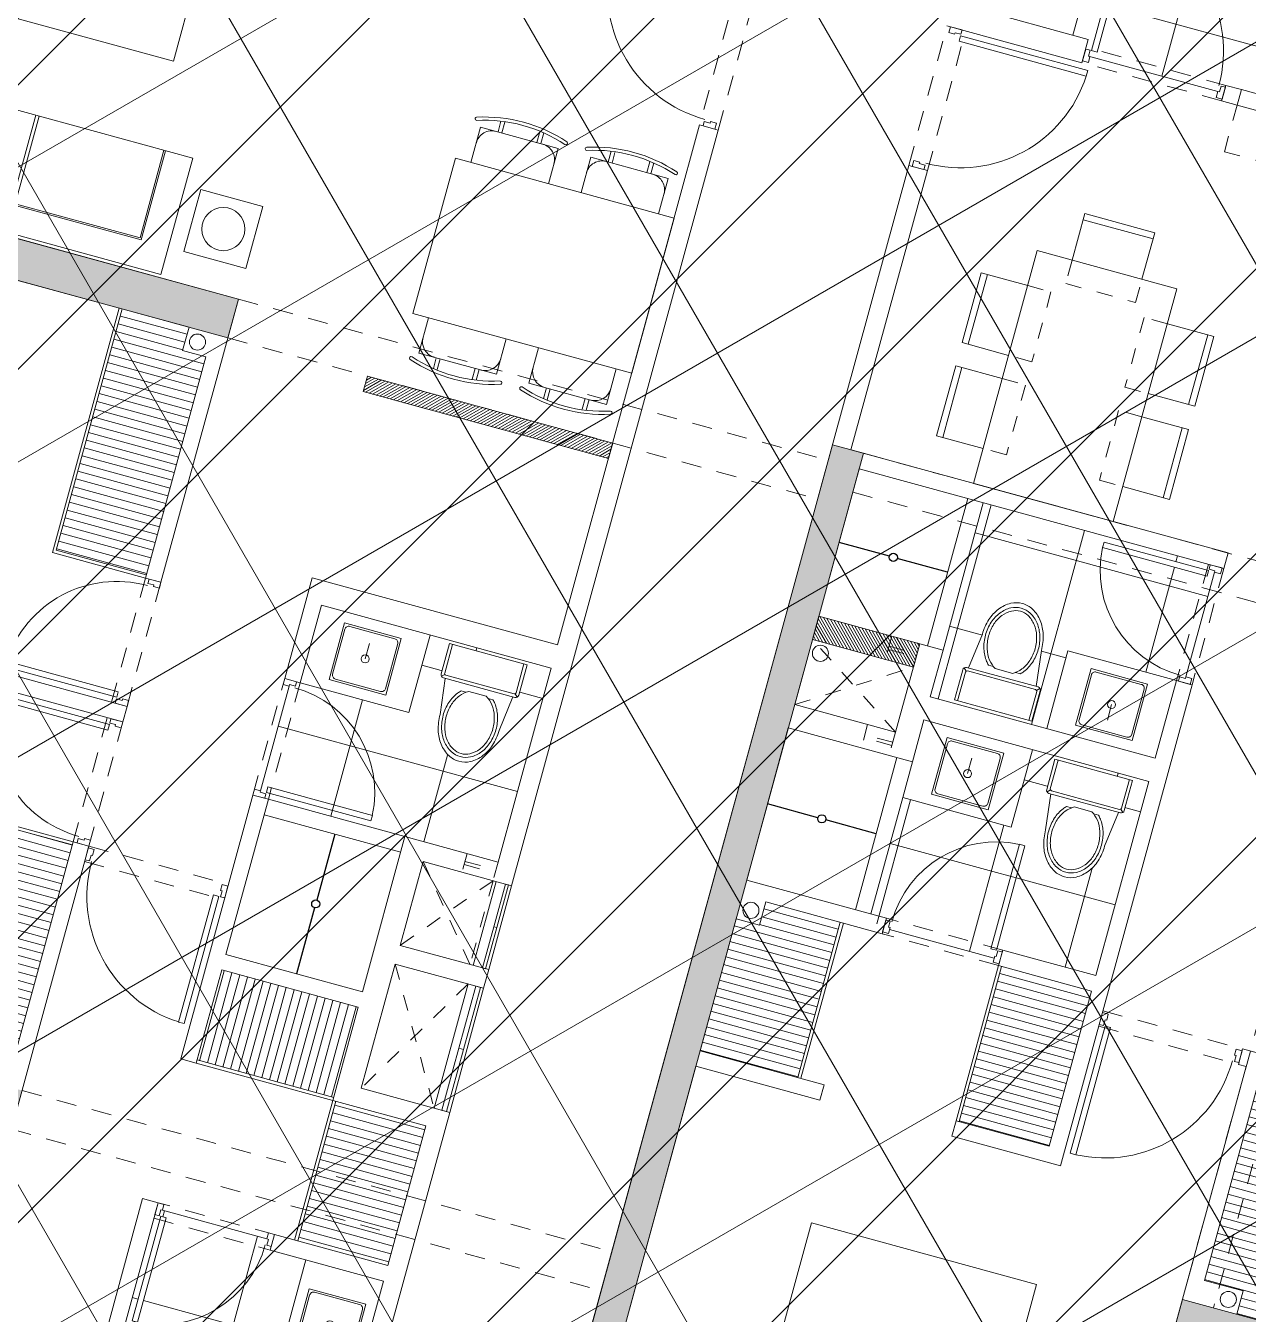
# Model space of a CAD drawing. Header units: inches. Extents: x 0 to 766, y -245 to 236.
# Drawn here: x 191.14 to 198.74, y 58.7 to 66.71 of the extents above; entities that cross this region are included whole.
import ezdxf

# ---------------------------------------------------------------- set-up
doc = ezdxf.new("R2010")
doc.units = ezdxf.units.IN
doc.header["$MEASUREMENT"] = 0
doc.set_wipeout_variables(frame=1)
doc.linetypes.add('DASHED2', pattern=[0.375, 0.25, -0.125])
doc.linetypes.add('HIDDEN2', pattern=[0.1875, 0.125, -0.0625])
for name, color, linetype, lineweight in [('A-PLACAS', 251, 'Continuous', 9), ('A-VIGAS', 251, 'HIDDEN2', 9), ('CLOSET', 251, 'Continuous', 9), ('DLP_ETAPAS', 251, 'Continuous', 9), ('DLP_HATCH', 251, 'Continuous', 9), ('HATCH', 251, 'Continuous', 9), ('MOBILIARIO', 251, 'Continuous', 9), ('MURO', 251, 'Continuous', 9), ('MURO-BAJO', 251, 'Continuous', 9), ('MUROS', 251, 'Continuous', 9), ('PROYECCION', 251, 'DASHED2', 9), ('PROYECCIONES', 251, 'HIDDEN2', 9), ('PUERTAS', 251, 'Continuous', 9), ('RED-PLUVIAL', 251, 'Continuous', 9), ('SANITARIOS', 251, 'Continuous', 9)]:
    doc.layers.add(name, color=color, linetype=linetype, lineweight=lineweight)
doc.layers.add('relleno', color=7, linetype='Continuous')

# ---------------------------------------------------------------- blocks, each defined once
blk = doc.blocks.new('ESTR_PISO-1_PISO')
at = {"layer": 'HATCH'}
h = blk.add_hatch(color=256, dxfattribs=at)
h.dxf.hatch_style = 1
h.paths.add_polyline_path([(-26.45, 2.95), (-29.9, 2.95), (-29.9, 1.5), (-29.65, 1.5), (-29.65, 2.7), (-26.45, 2.7)])
h.paths.add_polyline_path([(-22.65, -2.53), (-18.75, -2.53), (-18.75, 2.87), (-22.45, 2.87), (-22.45, -0.53), (-22.65, -0.53), (-22.65, 3.12), (-18.5, 3.12), (-18.5, -2.78), (-22.65, -2.78)])
h.paths.add_polyline_path([(-29.9, -2.45), (-26.45, -2.45), (-26.45, -2.2), (-29.9, -2.2)])
h.paths.add_polyline_path([(-30.3, -6.8), (-22.4, -6.8), (-22.4, -7.1), (-30.3, -7.1)])
h.paths.add_polyline_path([(-20.85, -4.75), (-21.55, -4.75), (-21.55, -5), (-20.85, -5)])
h.paths.add_polyline_path([(-22.45, 4.92), (-22.45, 6.87), (-18.75, 6.87), (-18.75, 4.92), (-18.55, 4.92), (-18.55, 6.87), (-18.05, 6.87), (-18.05, 7.12), (-22.45, 7.12), (-22.45, 13.72), (-22.65, 13.72), (-22.65, 4.92)])
h.paths.add_polyline_path([(-26.45, 8.52), (-29.65, 8.52), (-29.65, 9.7), (-29.9, 9.7), (-29.9, 8.27), (-26.45, 8.27)])
h.paths.add_polyline_path([(-19.15, 8.92), (-15.75, 8.92), (-15.75, 9.17), (-19.15, 9.17)])
h.paths.add_polyline_path([(-20.65, 18.07), (-16.65, 18.07), (-16.65, 18.32), (-20.65, 18.32)])
h.paths.add_polyline_path([(-19.15, 13.72), (-15.75, 13.72), (-15.75, 13.47), (-19.15, 13.47)])
h.paths.add_polyline_path([(-29.8, 18.32), (-25.8, 18.32), (-25.8, 18.07), (-29.55, 18.07), (-29.55, 17.67), (-29.8, 17.67)])
h.paths.add_polyline_path([(-26.45, 13.37), (-29.9, 13.37), (-29.9, 14.22), (-29.55, 14.22), (-29.55, 13.62), (-26.45, 13.62)])
h.paths.add_polyline_path([(-23.125, 31.12), (-28.725, 31.12), (-28.725, 30.92), (-23.375, 30.92), (-23.375, 24.62), (-23.125, 24.62)])
h.paths.add_polyline_path([(-17.2, 25.67), (-17.2, 24.22), (-17.45, 24.22), (-17.45, 25.67)])
h.paths.add_polyline_path([(-29, 25.67), (-29, 24.22), (-29.25, 24.22), (-29.25, 25.67)])
h.paths.add_polyline_path([(-29.25, 28.37), (-28.2, 28.37), (-28.2, 28.07), (-29.25, 28.07)])
h.paths.add_polyline_path([(-17.2, 30.92), (-17.2, 31.12), (-23.075, 31.12), (-23.075, 30.92)])
at = {"layer": 'A-PLACAS', "elevation": 0}
for points in [[(-26.45, 13.37), (-29.9, 13.37), (-29.9, 14.22), (-29.55, 14.22), (-29.55, 13.62), (-26.45, 13.62)], [(-22.45, 4.92), (-22.45, 6.87), (-18.75, 6.87), (-18.75, 4.92), (-18.55, 4.92), (-18.55, 6.87), (-18.05, 6.87), (-18.05, 7.12), (-22.45, 7.12), (-22.45, 13.72), (-22.65, 13.72), (-22.65, 4.92)], [(-19.15, 8.92), (-15.75, 8.92), (-15.75, 9.17), (-19.15, 9.17)]]:
    blk.add_lwpolyline(points, close=True, dxfattribs=at)
at = {"layer": 'A-VIGAS'}
for p, q in [((-22.45, 13.72, 0), (-19.15, 13.72, 0)), ((-26.45, 13.62, 0), (-22.65, 13.62, 0)), ((-22.45, 13.47, 0), (-19.15, 13.47, 0)), ((-19.15, 13.47, 0), (-19.15, 9.17, 0)), ((-18.95, 13.47, 0), (-18.95, 9.17, 0)), ((-26.45, 13.37, 0), (-22.65, 13.37, 0)), ((-26.45, 8.52, 0), (-22.65, 8.52, 0)), ((-26.45, 8.27, 0), (-22.65, 8.27, 0))]:
    blk.add_line(p, q, dxfattribs=at)
blk = doc.blocks.new('P-90 MARCO 3.5x1.5')
at = {"layer": 'PUERTAS'}
for p, q in [((0.038, 0.0762), (0.038, 0.8962)), ((0.038, 0.8962), (0.073, 0.8962)), ((0.073, 0.8962), (0.073, 0.0762)), ((0.038, 0.0762), (0.073, 0.0762))]:
    blk.add_line(p, q, dxfattribs=at)
at = {"layer": 'PUERTAS', "linetype": 'Continuous'}
for p, q in [((0, 0), (0, 0.0762)), ((0, 0.0762), (0.028, 0.0762)), ((0.028, 0.0762), (0.028, 0.0382)), ((0.028, 0.0382), (0.038, 0.0382)), ((0.038, 0.0382), (0.038, 0)), ((0.862, 0.0382), (0.862, 0)), ((0.872, 0.0382), (0.862, 0.0382)), ((0.9, 0.0762), (0.872, 0.0762)), ((0.872, 0.0762), (0.872, 0.0382)), ((0.9, 0), (0.9, 0.0762)), ((0, 0), (0.038, 0)), ((0.9, 0), (0.862, 0))]:
    blk.add_line(p, q, dxfattribs=at)
at = {"layer": 'PUERTAS', "color": 7, "linetype": 'Continuous'}
blk.add_arc((0.038, 0.0762), 0.82, 0, 87.55371, dxfattribs=at)
blk = doc.blocks.new('BOWL-ITALGRIF_VARADERO')
blk.add_lwpolyline([(0.1825, 0.1825), (-0.1825, 0.1825), (-0.1825, -0.1825), (0.1825, -0.1825)], close=True)
blk.add_lwpolyline([(0.145, 0.17), (-0.145, 0.17, 0.414214), (-0.17, 0.145), (-0.17, -0.145, 0.414214), (-0.145, -0.17), (0.145, -0.17, 0.414214), (0.17, -0.145), (0.17, 0.145, 0.414214)], format="xyb", close=True)
blk.add_circle((0, 0), 0.025)
at = {"layer": 'PROYECCIONES', "color": 251, "ltscale": 0.1}
blk.add_line((0, 0), (0, -0.1825), dxfattribs=at)
blk = doc.blocks.new('A$C1EFC3661')
at = {"layer": 'PUERTAS'}
for p, q in [((0.038, 0.0762), (0.038, 0.75)), ((0.038, 0.75), (0.073, 0.75)), ((0.073, 0.75), (0.073, 0.0762)), ((0.038, 0.0762), (0.073, 0.0762))]:
    blk.add_line(p, q, dxfattribs=at)
at = {"layer": 'PUERTAS', "linetype": 'Continuous'}
for p, q in [((0, 0), (0, 0.0762)), ((0, 0.0762), (0.028, 0.0762)), ((0, 0), (0.038, 0)), ((0.028, 0.0762), (0.028, 0.0382)), ((0.028, 0.0382), (0.038, 0.0382)), ((0.038, 0.0382), (0.038, 0)), ((0.712, 0.0382), (0.712, 0)), ((0.722, 0.0382), (0.712, 0.0382)), ((0.75, 0), (0.712, 0)), ((0.75, 0.0762), (0.722, 0.0762)), ((0.722, 0.0762), (0.722, 0.0382)), ((0.75, 0), (0.75, 0.0762))]:
    blk.add_line(p, q, dxfattribs=at)
blk.add_arc((0.038, 0.0762), 0.6738, 89.99756, 90, dxfattribs=at)
at = {"layer": 'PUERTAS', "color": 7, "linetype": 'Continuous'}
blk.add_arc((0.038, 0.0762), 0.6738, 0, 87.02248, dxfattribs=at)
blk = doc.blocks.new('SIFON JET_PLANTA')
blk.add_wipeout([(0, -0.25), (-0.195, -0.25), (-0.1995, -0.2495), (-0.2029, -0.2484), (-0.2029, -0.2484), (-0.2067, -0.2462), (-0.2067, -0.2462), (-0.209, -0.244), (-0.209, -0.244), (-0.2091, -0.2441), (-0.2108, -0.2423), (-0.2108, -0.2423), (-0.2108, -0.2423), (-0.2126, -0.2395), (-0.2126, -0.2395), (-0.2138, -0.2369), (-0.2138, -0.2369), (-0.2147, -0.2335), (-0.215, -0.23), (-0.215, -0.227), (-0.215, -0.2181), (-0.44, -0.19), (-0.4428, -0.19), (-0.4467, -0.1899), (-0.449, -0.1899), (-0.4518, -0.1898), (-0.455, -0.1897), (-0.4568, -0.1896), (-0.4592, -0.1894), (-0.4619, -0.1893), (-0.4639, -0.1891), (-0.4651, -0.189), (-0.4651, -0.189), (-0.4695, -0.1887), (-0.4735, -0.1883), (-0.4761, -0.188), (-0.4785, -0.1877), (-0.4812, -0.1874), (-0.4824, -0.1872), (-0.4862, -0.1867), (-0.4884, -0.1864), (-0.4916, -0.1859), (-0.4936, -0.1856), (-0.495, -0.1854), (-0.4974, -0.1849), (-0.4974, -0.1849), (-0.5022, -0.184), (-0.5066, -0.1832), (-0.5094, -0.1826), (-0.5118, -0.1821), (-0.5151, -0.1813), (-0.5177, -0.1807), (-0.5217, -0.1796), (-0.5238, -0.1791), (-0.5267, -0.1783), (-0.5267, -0.1783), (-0.5296, -0.1775), (-0.5321, -0.1768), (-0.5352, -0.1759), (-0.5385, -0.1749), (-0.5385, -0.1749), (-0.5412, -0.174), (-0.5428, -0.1735), (-0.5449, -0.1728), (-0.5465, -0.1722), (-0.5491, -0.1713), (-0.551, -0.1706), (-0.5543, -0.1693), (-0.5568, -0.1683), (-0.5598, -0.1671), (-0.5614, -0.1664), (-0.5644, -0.1652), (-0.5659, -0.1645), (-0.5675, -0.1637), (-0.5702, -0.1625), (-0.5738, -0.1608), (-0.5759, -0.1598), (-0.5781, -0.1587), (-0.5833, -0.1559), (-0.5871, -0.1538), (-0.5896, -0.1524), (-0.5918, -0.1511), (-0.5936, -0.15), (-0.595, -0.1492), (-0.5964, -0.1483), (-0.5987, -0.1469), (-0.6004, -0.1458), (-0.602, -0.1448), (-0.6039, -0.1435), (-0.6058, -0.1422), (-0.607, -0.1415), (-0.6086, -0.1403), (-0.612, -0.1379), (-0.6142, -0.1363), (-0.6153, -0.1355), (-0.6168, -0.1344), (-0.6179, -0.1335), (-0.6193, -0.1324), (-0.6204, -0.1315), (-0.6215, -0.1307), (-0.6223, -0.13), (-0.6235, -0.1291), (-0.6245, -0.1281), (-0.6245, -0.1281), (-0.6262, -0.1268), (-0.6276, -0.1255), (-0.6288, -0.1244), (-0.6305, -0.123), (-0.6318, -0.1217), (-0.6318, -0.1217), (-0.6335, -0.1201), (-0.6347, -0.119), (-0.6347, -0.119), (-0.6379, -0.1158), (-0.64, -0.1137), (-0.6458, -0.1074), (-0.6494, -0.1032), (-0.6554, -0.0958), (-0.6599, -0.0897), (-0.6623, -0.0862), (-0.6646, -0.0826), (-0.6679, -0.0774), (-0.6706, -0.0727), (-0.6722, -0.0699), (-0.6751, -0.0642), (-0.677, -0.0602), (-0.6779, -0.0581), (-0.6792, -0.0551), (-0.6803, -0.0522), (-0.6814, -0.0492), (-0.6827, -0.0457), (-0.6838, -0.0419), (-0.6855, -0.0361), (-0.6864, -0.0321), (-0.687, -0.0296), (-0.6876, -0.0264), (-0.6881, -0.0232), (-0.6891, -0.0164), (-0.6896, -0.0111), (-0.6899, -0.0065), (-0.69, 0), (-0.6899, 0.0044), (-0.6897, 0.0096), (-0.6893, 0.014), (-0.6887, 0.0194), (-0.6881, 0.0236), (-0.6881, 0.0236), (-0.6872, 0.0284), (-0.6867, 0.031), (-0.6855, 0.0361), (-0.6855, 0.0361), (-0.6838, 0.0421), (-0.6838, 0.0421), (-0.6819, 0.048), (-0.6804, 0.0521), (-0.6793, 0.0547), (-0.6779, 0.0582), (-0.6745, 0.0655), (-0.6745, 0.0655), (-0.6722, 0.0699), (-0.6705, 0.0728), (-0.669, 0.0755), (-0.6672, 0.0785), (-0.665, 0.082), (-0.6634, 0.0845), (-0.6611, 0.088), (-0.657, 0.0936), (-0.657, 0.0936), (-0.6534, 0.0984), (-0.6534, 0.0984), (-0.6503, 0.1023), (-0.6453, 0.108), (-0.6386, 0.1152), (-0.6326, 0.121), (-0.6299, 0.1235), (-0.6251, 0.1276), (-0.6206, 0.1314), (-0.6168, 0.1344), (-0.6106, 0.1389), (-0.6061, 0.142), (-0.6, 0.1461), (-0.5963, 0.1484), (-0.5908, 0.1517), (-0.5862, 0.1543), (-0.5794, 0.158), (-0.5693, 0.1629), (-0.5517, 0.1703), (-0.5465, 0.1722), (-0.5385, 0.1749), (-0.5346, 0.176), (-0.5265, 0.1784), (-0.5216, 0.1797), (-0.5148, 0.1813), (-0.5079, 0.1829), (-0.5016, 0.1842), (-0.4865, 0.1867), (-0.4763, 0.188), (-0.4726, 0.1884), (-0.4636, 0.1892), (-0.4549, 0.1897), (-0.449, 0.1899), (-0.44, 0.19), (-0.4322, 0.191), (-0.215, 0.2181), (-0.215, 0.2234), (-0.215, 0.2278), (-0.2149, 0.2323), (-0.2142, 0.2356), (-0.2129, 0.239), (-0.211, 0.2419), (-0.2091, 0.2441), (-0.2077, 0.2455), (-0.2055, 0.247), (-0.2007, 0.2492), (-0.195, 0.25), (-0.195, 0.25), (-0.1605, 0.25), (-0.0975, 0.25), (-0.0323, 0.25), (0, 0.25)])
for p, q in [((-0.2091, 0.2441), (-0.1921, 0.2271)), ((-0.195, 0.25), (0, 0.25)), ((0, 0.25), (0, -0.25)), ((-0.215, 0.2181), (-0.44, 0.19)), ((-0.215, -0.23), (-0.215, 0.23)), ((-0.195, -0.22), (-0.195, 0.22)), ((-0.185, 0.23), (0, 0.23)), ((-0.265, 0.0718), (-0.265, 0.1028)), ((-0.255, -0.0562), (-0.255, 0.0562)), ((-0.265, -0.1028), (-0.265, -0.0718)), ((-0.215, -0.2181), (-0.44, -0.19)), ((-0.2091, -0.2441), (-0.1921, -0.2271)), ((0, -0.23), (-0.185, -0.23)), ((0, -0.25), (-0.195, -0.25))]:
    blk.add_line(p, q)
for points in [[(-0.44, 0.19, 0.076393), (-0.5385, 0.1749, 0.086437), (-0.6168, 0.1344, 0.105872), (-0.6722, 0.0699, 0.125404), (-0.69, 0, 0.125404), (-0.6722, -0.0699, 0.105872), (-0.6168, -0.1344, 0.086437), (-0.5385, -0.1749, 0.076393), (-0.44, -0.19, 0.076393)], [(-0.265, 0.1028, 0.0362), (-0.2844, 0.1202, 0.08725), (-0.3535, 0.1565, 0.077598), (-0.44, 0.17, 0.077598), (-0.5265, 0.1565, 0.08725), (-0.5956, 0.1202, 0.105601), (-0.6443, 0.0627, 0.12364), (-0.66, 0, 0.12364), (-0.6443, -0.0627, 0.105601), (-0.5956, -0.1202, 0.08725), (-0.5265, -0.1565, 0.077598), (-0.44, -0.17, 0.077598)], [(-0.255, 0.0562, 0.100268), (-0.2967, 0.1044, 0.08725), (-0.3596, 0.1374, 0.077598), (-0.44, 0.15, 0.077598), (-0.5204, 0.1374, 0.08725), (-0.5833, 0.1044, 0.105601), (-0.6266, 0.0532, 0.12364), (-0.64, 0, 0.12364), (-0.6266, -0.0532, 0.105601), (-0.5833, -0.1044, 0.08725), (-0.5204, -0.1374, 0.077598), (-0.44, -0.15, 0.077598)], [(-0.44, -0.15, 0.077598), (-0.3596, -0.1374, 0.08725), (-0.2967, -0.1044, 0.100268), (-0.255, -0.0562, 0.12364)], [(-0.44, -0.17, 0.077598), (-0.3535, -0.1565, 0.08725), (-0.2844, -0.1202, 0.0362), (-0.265, -0.1028, 0.12364)]]:
    blk.add_lwpolyline(points, format="xyb")
for centre, radius, start, end in [((-0.195, 0.23), 0.02, 90, 180), ((-0.185, 0.22), 0.01, 90, 180), ((-0.195, -0.23), 0.02, 180, 270), ((-0.185, -0.22), 0.01, 180, 270)]:
    blk.add_arc(centre, radius, start, end)
blk = doc.blocks.new('CAMA 2PLAZAS C_VELADOR')
at = {"layer": 'MOBILIARIO'}
for p, q in [((-1.8499, 0), (-0.3999, 0)), ((-1.8499, -0.06), (-1.8499, 0)), ((-0.3999, 0), (-0.3999, -0.06))]:
    blk.add_line(p, q, dxfattribs=at)
at = {"layer": 'MOBILIARIO', "linetype": 'Continuous'}
for p, q in [((-1.8499, -0.06), (-0.3999, -0.06)), ((-1.8499, -1.9), (-1.8499, -0.06)), ((-0.3999, -0.06), (-0.3999, -1.9)), ((-1.6633, -0.3958), (-1.6633, -0.1184)), ((-1.6327, -0.0878), (-1.2086, -0.0878)), ((-1.1779, -0.1184), (-1.1779, -0.3958)), ((-1.0719, -0.3958), (-1.0719, -0.1184)), ((-1.0413, -0.0878), (-0.6172, -0.0878)), ((-0.5866, -0.1184), (-0.5866, -0.4118)), ((-1.8499, -0.396), (-0.7546, -0.396)), ((-0.3999, -0.7507), (-0.7546, -0.396)), ((-0.7546, -0.396), (-0.7546, -0.7507)), ((-0.7546, -0.452), (-1.8499, -0.452)), ((-0.6172, -0.4424), (-0.7082, -0.4424)), ((-0.7546, -0.7507), (-0.3999, -0.7507)), ((-0.3999, -1.9), (-1.8499, -1.9))]:
    blk.add_line(p, q, dxfattribs=at)
at = {"layer": 'MOBILIARIO'}
for points in [[(-2.2499, -0.4), (-1.8499, -0.4), (-1.8499, 0), (-2.2499, 0)], [(-0.4, -0.4), (0, -0.4), (0, 0), (-0.4, 0)]]:
    blk.add_lwpolyline(points, close=True, dxfattribs=at)
for centre in [(-2.0499, -0.2), (-0.2, -0.2)]:
    blk.add_circle(centre, 0.1344, dxfattribs=at)
at = {"layer": 'MOBILIARIO', "linetype": 'Continuous'}
for centre, start, end in [((-1.6327, -0.1184), 90, 180), ((-1.2086, -0.1184), 0, 90), ((-1.0413, -0.1184), 90, 180), ((-0.6172, -0.1184), 0, 90), ((-0.6172, -0.4118), 270, 0)]:
    blk.add_arc(centre, 0.0306, start, end, dxfattribs=at)
blk = doc.blocks.new('A$C2A08204E')
for p, q in [((0, 0), (0, 1.76)), ((0, 1.76), (2.575, 1.76)), ((2.575, 1.76), (2.575, 1.01)), ((0.175, 0.175), (0.175, 1.585)), ((0.175, 1.585), (2.4, 1.585)), ((0.185, 1.575), (0.75, 1.575)), ((0.185, 1.01), (0.185, 1.575)), ((0.75, 1.01), (0.75, 1.575)), ((0.76, 1.575), (1.565, 1.575)), ((0.76, 1.01), (0.76, 1.575)), ((1.565, 1.575), (1.565, 1.01)), ((1.585, 1.575), (2.39, 1.575)), ((1.585, 1.01), (1.585, 1.575)), ((2.39, 1.575), (2.39, 1.01)), ((2.4, 1.01), (2.4, 1.585)), ((0.185, 1.01), (0.75, 1.01)), ((0.185, 0.185), (0.185, 1)), ((0.75, 1), (0.185, 1)), ((0.75, 1), (0.75, 0)), ((2.575, 1.01), (0.76, 1.01)), ((0.75, 0.175), (0.175, 0.175)), ((0.75, 0.185), (0.185, 0.185)), ((0.75, 0), (0, 0))]:
    blk.add_line(p, q)
blk = doc.blocks.new('VELADOR')
blk.add_lwpolyline([(0, 0.4), (0, 0), (0.4, 0), (0.4, 0.4)], close=True)
blk.add_circle((0.2, 0.2), 0.1344)
blk = doc.blocks.new('P-80 MARCO 3.5x1.5')
at = {"layer": 'PUERTAS'}
for p, q in [((0.038, 0.0762), (0.038, 0.7962)), ((0.038, 0.7962), (0.073, 0.7962)), ((0.073, 0.7962), (0.073, 0.0762)), ((0.038, 0.0762), (0.073, 0.0762))]:
    blk.add_line(p, q, dxfattribs=at)
at = {"layer": 'PUERTAS', "linetype": 'Continuous'}
for p, q in [((0, 0), (0, 0.0762)), ((0, 0.0762), (0.028, 0.0762)), ((0, 0), (0.038, 0)), ((0.028, 0.0762), (0.028, 0.0382)), ((0.028, 0.0382), (0.038, 0.0382)), ((0.038, 0.0382), (0.038, 0)), ((0.762, 0.0382), (0.762, 0)), ((0.772, 0.0382), (0.762, 0.0382)), ((0.8, 0), (0.762, 0)), ((0.8, 0.0762), (0.772, 0.0762)), ((0.772, 0.0762), (0.772, 0.0382)), ((0.8, 0), (0.8, 0.0762))]:
    blk.add_line(p, q, dxfattribs=at)
at = {"layer": 'PUERTAS', "color": 7, "linetype": 'Continuous'}
blk.add_arc((0.0365, 0.0755), 0.7216, 0.05198, 87.09685, dxfattribs=at)
blk = doc.blocks.new('A$C443818C8')
at = {"layer": 'PUERTAS'}
for p, q in [((0.038, 0.0762), (0.038, 0.8962)), ((0.038, 0.8962), (0.073, 0.8962)), ((0.073, 0.8962), (0.073, 0.0762)), ((0.038, 0.0762), (0.073, 0.0762))]:
    blk.add_line(p, q, dxfattribs=at)
at = {"layer": 'PUERTAS', "linetype": 'Continuous'}
for p, q in [((0, 0), (0, 0.0762)), ((0, 0.0762), (0.028, 0.0762)), ((0.028, 0.0762), (0.028, 0.0382)), ((0.028, 0.0382), (0.038, 0.0382)), ((0.038, 0.0382), (0.038, 0)), ((0.862, 0.0382), (0.862, 0)), ((0.872, 0.0382), (0.862, 0.0382)), ((0.9, 0.0762), (0.872, 0.0762)), ((0.872, 0.0762), (0.872, 0.0382)), ((0.9, 0), (0.9, 0.0762)), ((0, 0), (0.038, 0)), ((0.9, 0), (0.862, 0))]:
    blk.add_line(p, q, dxfattribs=at)
at = {"layer": 'PUERTAS', "color": 7, "linetype": 'Continuous'}
blk.add_arc((0.038, 0.0762), 0.82, 0, 87.55371, dxfattribs=at)
blk = doc.blocks.new('A$C72FD42DB')
for p, q in [((0.3255, 1.41), (1.3255, 1.41)), ((0.3255, 0), (0.3255, 1.41)), ((1.3255, 0), (1.3255, 1.41)), ((0.0573, 1.3564), (0.0573, 1.3564)), ((0.0977, 0.8097), (0.0977, 1.3097)), ((0.0977, 1.3097), (0.3255, 1.3097)), ((1.5532, 1.3097), (1.3255, 1.3097)), ((1.5532, 0.8097), (1.5532, 1.3097)), ((1.5937, 1.3564), (1.5937, 1.3564)), ((0.0286, 1.1974), (0.0977, 1.1974)), ((0.0286, 1.1724), (0.0977, 1.1724)), ((1.6224, 1.1974), (1.5532, 1.1974)), ((1.6224, 1.1724), (1.5532, 1.1724)), ((0.0286, 0.947), (0.0977, 0.947)), ((0.0286, 0.922), (0.0977, 0.922)), ((1.6224, 0.947), (1.5532, 0.947)), ((1.6224, 0.922), (1.5532, 0.922)), ((0.3255, 0.8097), (0.0977, 0.8097)), ((1.3255, 0.8097), (1.5532, 0.8097)), ((0.0573, 0.7629), (0.0573, 0.7629)), ((1.5937, 0.7629), (1.5937, 0.7629)), ((0.0573, 0.6471), (0.0573, 0.6471)), ((1.5937, 0.6471), (1.5937, 0.6471)), ((0.0977, 0.6003), (0.0977, 0.1003)), ((0.3255, 0.6003), (0.0977, 0.6003)), ((1.3255, 0.6003), (1.5532, 0.6003)), ((1.5532, 0.6003), (1.5532, 0.1003)), ((0.0286, 0.488), (0.0977, 0.488)), ((1.6224, 0.488), (1.5532, 0.488)), ((0.0286, 0.463), (0.0977, 0.463)), ((1.6224, 0.463), (1.5532, 0.463)), ((0.0286, 0.2376), (0.0977, 0.2376)), ((0.0286, 0.2126), (0.0977, 0.2126)), ((1.6224, 0.2376), (1.5532, 0.2376)), ((1.6224, 0.2126), (1.5532, 0.2126)), ((0.0977, 0.1003), (0.3255, 0.1003)), ((1.5532, 0.1003), (1.3255, 0.1003)), ((0.0573, 0.0536), (0.0573, 0.0536)), ((1.5937, 0.0536), (1.5937, 0.0536)), ((0.3255, 0), (1.3255, 0))]:
    blk.add_line(p, q)
for centre, radius, start, end in [((0.9298, 1.0597), 0.9317, 161.83805, 198.16195), ((0.9298, 1.0597), 0.9117, 161.83805, 198.16195), ((0.054, 1.347), 0.01, 71.2164, 161.83805), ((0.054, 1.347), 0.01, 341.83805, 71.2164), ((0.1977, 1.2097), 0.1, 90, 180), ((1.4532, 1.2097), 0.1, 0, 90), ((1.5969, 1.347), 0.01, 108.7836, 198.16195), ((0.7212, 1.0597), 0.9117, 341.83805, 18.16195), ((1.5969, 1.347), 0.01, 18.16195, 108.7836), ((0.7212, 1.0597), 0.9317, 341.83805, 18.16195), ((0.1977, 0.9097), 0.1, 180, 270), ((1.4532, 0.9097), 0.1, 270, 0), ((0.054, 0.7724), 0.01, 198.16195, 288.7836), ((0.054, 0.7724), 0.01, 288.7836, 18.16195), ((1.5969, 0.7724), 0.01, 161.83805, 251.2164), ((1.5969, 0.7724), 0.01, 251.2164, 341.83805), ((0.9298, 0.3503), 0.9317, 161.83805, 198.16195), ((0.054, 0.6376), 0.01, 71.2164, 161.83805), ((0.054, 0.6376), 0.01, 341.83805, 71.2164), ((1.5969, 0.6376), 0.01, 108.7836, 198.16195), ((1.5969, 0.6376), 0.01, 18.16195, 108.7836), ((0.7212, 0.3503), 0.9317, 341.83805, 18.16195), ((0.9298, 0.3503), 0.9117, 161.83805, 198.16195), ((0.1977, 0.5003), 0.1, 90, 180), ((1.4532, 0.5003), 0.1, 0, 90), ((0.7212, 0.3503), 0.9117, 341.83805, 18.16195), ((0.1977, 0.2003), 0.1, 180, 270), ((1.4532, 0.2003), 0.1, 270, 0), ((0.054, 0.063), 0.01, 198.16195, 288.7836), ((0.054, 0.063), 0.01, 288.7836, 18.16195), ((1.5969, 0.063), 0.01, 161.83805, 251.2164), ((1.5969, 0.063), 0.01, 251.2164, 341.83805)]:
    blk.add_arc(centre, radius, start, end)
blk = doc.blocks.new('TORRE-B_PLAN-GEN')
at = {"layer": 'HATCH'}
h = blk.add_hatch(dxfattribs=at)
h.set_pattern_fill('_USER', color=256, scale=0.6, double=1, pattern_type=0)
h.set_pattern_definition([(0, (-22.53, 33.85), (8e-17, 0.6), []), (90, (-22.53, 33.85), (-0.6, 8e-17), [])])
h.paths.add_polyline_path([(-18.3981, 32.17), (-18.3981, 32.208), (-18.3599, 32.208), (-18.3599, 32.198), (-18.3219, 32.198), (-18.3219, 32.17), (-17.25, 32.17), (-17.25, 32.57), (-16.65, 32.57), (-16.65, 33.72), (-18.26, 33.72), (-18.26, 32.97), (-18.3219, 32.97), (-18.3219, 32.942), (-18.3599, 32.942), (-18.3599, 32.932), (-18.3981, 32.932), (-18.3981, 32.97), (-18.41, 32.97), (-18.41, 33.07), (-21.78, 33.07), (-21.78, 33.72), (-22.53, 33.72), (-22.53, 32.22), (-21.78, 32.22), (-21.78, 32.12), (-20.88, 32.12), (-20.88, 32.17)])
h.paths.add_polyline_path([(-18.3219, 32.208), (-17.6019, 32.208), (-17.6019, 32.243), (-18.3219, 32.243)], flags=16)
h = blk.add_hatch(dxfattribs=at)
h.set_pattern_fill('_USER', color=256, scale=0.6, double=1, pattern_type=0)
h.set_pattern_definition([(270, (-21.65, 29.27), (0.6, 0), []), (0, (-21.65, 29.27), (8e-17, 0.6), [])])
h.paths.add_polyline_path([(-20.2, 28.52), (-20.1881, 28.52), (-20.1881, 28.548), (-20.1501, 28.548), (-20.1501, 29.242), (-20.1881, 29.242), (-20.1881, 29.232), (-20.1881, 29.197), (-20.8619, 29.197), (-20.8619, 29.232), (-20.1881, 29.232), (-20.1881, 29.27), (-21.65, 29.27), (-21.65, 28.02), (-20.9, 28.02), (-20.9, 28.52)])
h.paths.add_polyline_path([(-20.1881, 28.548), (-20.1881, 28.52), (-20.1119, 28.52), (-20.1119, 28.558), (-20.1501, 28.558), (-20.1501, 28.548)])
h = blk.add_hatch(dxfattribs=at)
h.set_pattern_fill('_USER', color=256, scale=0.05, pattern_type=0)
h.set_pattern_definition([(360, (-29.9, 23.82), (2e-18, 0.05), [])])
h.paths.add_polyline_path([(-26.55, 28.87), (-26.7, 28.87), (-26.7, 29.02), (-27.13, 29.02), (-27.13, 27.465), (-26.55, 27.465)])
h = blk.add_hatch(dxfattribs=at)
h.set_pattern_fill('ANSI31', color=256, scale=0.005, angle=90)
h.set_pattern_definition([(45, (348.989513, 289.345274), (-0.01122532015, 0.01122532015), [])])
h.paths.add_polyline_path([(-23.97, 28.92), (-25.55, 28.92), (-25.55, 29.02), (-23.97, 29.02)])
h = blk.add_hatch(dxfattribs=at)
h.set_pattern_fill('ANSI31', color=256, scale=0.005, angle=-90)
h.set_pattern_definition([(315, (-134.884748, 358.728512), (0.01122532015, 0.01122532015), [])])
h.paths.add_polyline_path([(-21.8, 28.32), (-21.8, 28.17), (-22.45, 28.17), (-22.45, 28.32)])
h = blk.add_hatch(dxfattribs=at)
h.set_pattern_fill('_USER', color=256, scale=0.6, double=1, pattern_type=0)
h.set_pattern_definition([(270, (-21.65, 27.87), (0.6, 0), []), (0, (-21.65, 27.87), (8e-17, 0.6), [])])
h.paths.add_polyline_path([(-20.95, 27.87), (-20.95, 27.37), (-21.65, 27.37), (-21.65, 26.62), (-21.65, 26.6081), (-21.622, 26.6081), (-21.622, 26.5701), (-21.612, 26.5701), (-20.938, 26.5582), (-20.938, 26.5701), (-20.928, 26.6081), (-20.973, 26.6081), (-20.973, 27.2819), (-20.938, 27.2819), (-20.938, 26.6081), (-20.9, 26.6081), (-20.9, 26.62), (-20.2, 26.62), (-20.2, 27.87)])
h.paths.add_polyline_path([(-20.938, 27.2819), (-20.973, 27.2819), (-20.973, 26.6081), (-20.938, 26.6081)], flags=16)
h = blk.add_hatch(dxfattribs=at)
h.set_pattern_fill('_USER', color=256, scale=0.6, double=1, pattern_type=0)
h.set_pattern_definition([(360, (-29.9, 31.17), (1e-16, 0.6), []), (90, (-29.9, 31.17), (-0.6, 1e-16), [])])
h.paths.add_polyline_path([(-25.45, 26.32), (-25.4738, 26.32), (-25.4738, 26.358), (-24.8, 26.358), (-24.8, 26.393), (-25.4738, 26.393), (-25.4738, 26.348), (-25.5118, 26.348), (-25.5118, 26.358), (-25.5118, 27.042), (-25.4738, 27.042), (-25.4738, 27.07), (-24.75, 27.07), (-24.75, 27.57), (-23.97, 27.57), (-23.97, 26.32)])
h.paths.add_polyline_path([(-24.8, 26.393), (-24.8, 26.358), (-25.4738, 26.358), (-25.4738, 26.393)], flags=17)
h = blk.add_hatch(dxfattribs=at)
h.set_pattern_fill('_USER', color=256, scale=0.05, pattern_type=0)
h.set_pattern_definition([(0, (-22.3, 20.27), (2e-18, 0.05), [])])
h.paths.add_polyline_path([(-22.3, 26.37), (-22.45, 26.37), (-22.45, 25.52), (-21.82, 25.52), (-21.82, 26.52), (-22.3, 26.52)])
h = blk.add_hatch(dxfattribs=at)
h.set_pattern_fill('_USER', color=256, scale=0.05, pattern_type=0)
h.set_pattern_definition([(0, (-20.73, 20.27), (2e-18, 0.05), [])])
h.paths.add_polyline_path([(-20.78, 26.52), (-20.2, 26.52), (-20.2, 25.52), (-20.78, 25.52)])
h = blk.add_hatch(dxfattribs=at)
h.set_pattern_fill('_USER', color=256, scale=0.05, pattern_type=0)
h.set_pattern_definition([(0, (-19, 19.37), (2e-18, 0.05), [])])
h.paths.add_polyline_path([(-18.8, 24.97), (-18.8, 24.82), (-18.47, 24.82), (-18.47, 26.4), (-19.05, 26.4), (-19.05, 24.97)])
h = blk.add_hatch(dxfattribs=at)
h.set_pattern_fill('_USER', color=256, scale=0.05, pattern_type=0)
h.set_pattern_definition([(360, (-29.9, 23.92), (2e-18, 0.05), [])])
h.paths.add_polyline_path([(-26.7, 24.17), (-26.7, 24.32), (-26.55, 24.32), (-26.55, 25.725), (-27.13, 25.725), (-27.13, 24.17)])
h = blk.add_hatch(dxfattribs=at)
h.set_pattern_fill('_USER', color=256, scale=0.05, angle=90, pattern_type=0)
h.set_pattern_definition([(90, (-23.985, 25.22), (-0.05, 2e-18), [])])
h.paths.add_polyline_path([(-24.57, 24.64), (-24.57, 25.22), (-25.45, 25.22), (-25.45, 24.64)])
h = blk.add_hatch(dxfattribs=at)
h.set_pattern_fill('_USER', color=256, scale=0.05, angle=180, pattern_type=0)
h.set_pattern_definition([(180, (-23.97, 25.19), (-2e-18, -0.05), [])])
h.paths.add_polyline_path([(-23.97, 24.62), (-24.55, 24.62), (-24.55, 23.72), (-23.97, 23.72)])
h = blk.add_hatch(dxfattribs=at)
h.set_pattern_fill('_USER', color=256, scale=0.6, double=1, pattern_type=0)
h.set_pattern_definition([(360, (-25.45, 22.105), (8e-17, 0.6), []), (90, (-25.45, 22.105), (-0.6, 8e-17), [])])
h.paths.add_polyline_path([(-23.97, 22.92), (-24.47, 22.92), (-24.47, 23.62), (-24.7, 23.62), (-24.7, 23.6438), (-24.728, 23.6438), (-24.728, 23.6818), (-24.738, 23.6818), (-25.412, 23.6818), (-25.422, 23.6818), (-25.422, 23.6438), (-25.45, 23.6438), (-25.45, 22.12), (-23.97, 22.12)])
h.paths.add_polyline_path([(-25.377, 22.97), (-25.412, 22.97), (-25.412, 23.6438), (-25.377, 23.6438)], flags=16)
for p, q in [((-22.125, 28.795, 0), (-22.45, 28.795, 0)), ((-21.75, 28.795, 0), (-22.075, 28.795, 0)), ((-22.125, 27.11, 0), (-22.45, 27.11, 0)), ((-21.75, 27.11, 0), (-22.075, 27.11, 0)), ((-24.995, 26.22, 0), (-24.995, 25.795, 0)), ((-24.995, 25.745, 0), (-24.995, 25.32, 0))]:
    blk.add_line(p, q)
for centre in [(-22.1, 28.795, 0), (-22.1, 27.11, 0), (-24.995, 25.77, 0)]:
    blk.add_circle(centre, 0.025)
at = {"layer": 'CLOSET'}
for p, q in [((-21.82, 25.52, 0), (-21.82, 26.52, 0)), ((-21.8, 25.52, 0), (-21.8, 26.52, 0)), ((-20.8, 25.52, 0), (-20.8, 26.52, 0)), ((-20.78, 25.52, 0), (-20.78, 26.52, 0))]:
    blk.add_line(p, q, dxfattribs=at)
at = {"layer": 'CLOSET', "elevation": 0}
for points in [[(-26.55, 27.445), (-27.15, 27.445), (-27.15, 29.02)], [(-26.55, 27.465), (-27.13, 27.465), (-27.13, 29.02)], [(-26.55, 25.745), (-27.15, 25.745), (-27.15, 24.17)], [(-26.55, 25.725), (-27.13, 25.725), (-27.13, 24.17)], [(-25.45, 24.64), (-24.57, 24.64)], [(-25.45, 24.62), (-24.57, 24.62), (-24.57, 23.72)], [(-24.55, 24.62), (-24.55, 23.72)]]:
    blk.add_lwpolyline(points, dxfattribs=at)
at = {"layer": 'HATCH'}
for p, q in [((-21.752, 32.1201, 0), (-20.918, 32.1201, 0)), ((-20.1501, 28.558, 0), (-20.1501, 29.232, 0)), ((-25.5118, 26.358, 0), (-25.5118, 27.032, 0)), ((-21.512, 26.5582, 0), (-20.838, 26.5582, 0)), ((-24.738, 23.6818, 0), (-25.412, 23.6818, 0))]:
    blk.add_line(p, q, dxfattribs=at)
at = {"layer": 'MOBILIARIO', "extrusion": (3.60285e-08, 4.49067e-08, 1)}
for p, q in [((-21.065, 31.13, 0), (-21.515, 31.13, 0)), ((-22, 30.195, 0), (-22, 30.645, 0)), ((-20.58, 30.195, 0), (-20.58, 30.645, 0)), ((-22, 29.595, 0), (-22, 30.045, 0)), ((-20.58, 29.595, 0), (-20.58, 30.045, 0))]:
    blk.add_line(p, q, dxfattribs=at)
at = {"layer": 'MOBILIARIO', "extrusion": (3.60285e-08, 4.49067e-08, 1), "elevation": 0}
for points in [[(-21.065, 30.87), (-21.065, 31.17), (-21.515, 31.17), (-21.515, 30.87)], [(-20.84, 30.87), (-20.84, 29.37), (-21.74, 29.37), (-21.74, 30.87), (-20.84, 30.87)], [(-21.74, 30.195), (-22.04, 30.195), (-22.04, 30.645), (-21.74, 30.645)], [(-20.84, 30.195), (-20.54, 30.195), (-20.54, 30.645), (-20.84, 30.645)], [(-21.74, 29.595), (-22.04, 29.595), (-22.04, 30.045), (-21.74, 30.045)], [(-20.84, 29.595), (-20.54, 29.595), (-20.54, 30.045), (-20.84, 30.045)]]:
    blk.add_lwpolyline(points, dxfattribs=at)
at = {"layer": 'MOBILIARIO', "elevation": 0}
blk.add_lwpolyline([(-27.23, 30.59), (-27.23, 31.09), (-28.23, 31.09), (-28.23, 30.59)], close=True, dxfattribs=at)
at = {"layer": 'MOBILIARIO', "linetype": 'HIDDEN2', "ltscale": 0.5, "extrusion": (3.60285e-08, 4.49067e-08, 1), "elevation": 0}
for points in [[(-21.515, 30.87), (-21.515, 30.72), (-21.065, 30.72), (-21.065, 30.87)], [(-21.74, 30.645), (-21.59, 30.645), (-21.59, 30.195), (-21.74, 30.195)], [(-20.84, 30.645), (-20.99, 30.645), (-20.99, 30.195), (-20.84, 30.195)], [(-21.74, 30.045), (-21.59, 30.045), (-21.59, 29.595), (-21.74, 29.595)], [(-20.84, 30.045), (-20.99, 30.045), (-20.99, 29.595), (-20.84, 29.595)]]:
    blk.add_lwpolyline(points, dxfattribs=at)
at = {"layer": 'MURO', "color": 3, "elevation": 0}
blk.add_lwpolyline([(-21.8, 28.32), (-21.8, 28.17), (-22.45, 28.17), (-22.45, 28.32)], close=True, dxfattribs=at)
at = {"layer": 'MURO-BAJO', "color": 4}
for p, q in [((-21.75, 28.32, 0), (-21.75, 29.27, 0)), ((-21.65, 28.32, 0), (-21.65, 29.27, 0)), ((-21.75, 27.6, 0), (-21.75, 26.62, 0)), ((-21.65, 27.37, 0), (-21.65, 26.62, 0)), ((-24.57, 26.32, 0), (-25.45, 26.32, 0)), ((-24.57, 26.22, 0), (-25.45, 26.22, 0)), ((-23.95, 24.74, 0), (-23.95, 25.54, 0)), ((-23.85, 24.74, 0), (-23.85, 25.54, 0))]:
    blk.add_line(p, q, dxfattribs=at)
at = {"layer": 'MURO-BAJO'}
for p, q in [((-23.95, 26.2, 0), (-23.95, 25.66, 0)), ((-23.85, 26.2, 0), (-23.85, 25.66, 0)), ((-24.47, 23.62, 0), (-24.47, 22.92, 0))]:
    blk.add_line(p, q, dxfattribs=at)
at = {"layer": 'MURO-BAJO', "elevation": 0}
for points in [[(-19.38, 32.17), (-20.78, 32.17), (-20.78, 32.07), (-19.38, 32.07)], [(-20.9, 28.02), (-20.9, 28.52), (-20.2, 28.52)], [(-20.95, 27.87), (-20.95, 27.37), (-21.65, 27.37), (-21.65, 27.6)], [(-24.75, 27.57), (-24.75, 27.07), (-25.45, 27.07)]]:
    blk.add_lwpolyline(points, dxfattribs=at)
at = {"layer": 'MUROS'}
for p, q in [((-22.53, 32.22, 0), (-21.78, 32.22, 0)), ((-21.78, 32.22, 0), (-21.78, 32.07, 0)), ((-22.65, 32.07, 0), (-21.78, 32.07, 0)), ((-22.65, 31.17, 0), (-22.65, 22.57, 0)), ((-22.65, 31.17, 0), (-22.53, 31.17, 0)), ((-22.53, 31.17, 0), (-22.53, 29.37, 0)), ((-23.85, 31.07, 0), (-23.97, 31.07, 0)), ((-23.97, 31.07, 0), (-23.97, 27.72, 0)), ((-23.85, 31.07, 0), (-23.85, 26.2, 0)), ((-22.53, 29.37, 0), (-20.1, 29.37, 0)), ((-20.1, 29.27, 0), (-20.1, 29.37, 0)), ((-26.45, 29.27, 0), (-29.55, 29.27, 0)), ((-26.45, 29.27, 0), (-26.45, 27.445, 0)), ((-22.45, 29.27, 0), (-20.1, 29.27, 0)), ((-22.45, 29.27, 0), (-22.45, 27.75, 0)), ((-26.7, 29.02, 0), (-29.78, 29.02, 0)), ((-26.7, 29.02, 0), (-26.7, 28.87, 0)), ((-26.7, 28.87, 0), (-26.55, 28.87, 0)), ((-26.55, 28.87, 0), (-26.55, 27.445, 0)), ((-20.2, 28.02, 0), (-20.2, 28.52, 0)), ((-20.2, 28.52, 0), (-20.1, 28.52, 0)), ((-20.1, 28.52, 0), (-20.1, 25.42, 0)), ((-21.8, 27.75, 0), (-21.8, 28.32, 0)), ((-20.2, 28.02, 0), (-21.65, 28.02, 0)), ((-20.2, 27.87, 0), (-21.65, 27.87, 0)), ((-20.2, 27.87, 0), (-20.2, 26.62, 0)), ((-23.97, 27.72, 0), (-25.55, 27.72, 0)), ((-25.55, 27.72, 0), (-25.55, 27.07, 0)), ((-22.45, 27.75, 0), (-21.8, 27.75, 0)), ((-25.45, 27.57, 0), (-25.45, 27.07, 0)), ((-23.97, 27.57, 0), (-23.97, 26.32, 0)), ((-22.45, 27.6, 0), (-22.45, 26.62, 0)), ((-26.45, 27.445, 0), (-26.55, 27.445, 0)), ((-25.45, 27.07, 0), (-25.55, 27.07, 0)), ((-26.45, 26.645, 0), (-29.9, 26.645, 0)), ((-26.45, 26.645, 0), (-26.45, 26.545, 0)), ((-22.45, 26.62, 0), (-21.55, 26.62, 0)), ((-21.55, 26.62, 0), (-21.55, 26.52, 0)), ((-20.8, 26.52, 0), (-20.8, 26.62, 0)), ((-20.8, 26.62, 0), (-20.2, 26.62, 0)), ((-26.45, 26.545, 0), (-29.9, 26.545, 0)), ((-22.3, 26.52, 0), (-21.55, 26.52, 0)), ((-22.3, 26.52, 0), (-22.3, 26.37, 0)), ((-20.8, 26.52, 0), (-20.2, 26.52, 0)), ((-20.2, 26.52, 0), (-20.2, 25.52, 0)), ((-22.45, 26.37, 0), (-22.45, 25.52, 0)), ((-22.3, 26.37, 0), (-22.45, 26.37, 0)), ((-19.2, 26.32, 0), (-19.2, 26.42, 0)), ((-19.05, 26.42, 0), (-19.2, 26.42, 0)), ((-19.05, 24.97, 0), (-19.05, 26.42, 0)), ((-25.45, 26.32, 0), (-25.55, 26.32, 0)), ((-25.45, 26.32, 0), (-25.45, 25.32, 0)), ((-23.97, 26.32, 0), (-24.57, 26.32, 0)), ((-24.57, 26.32, 0), (-24.57, 25.32, 0)), ((-19.15, 26.32, 0), (-19.2, 26.32, 0)), ((-19.15, 24.57, 0), (-19.15, 26.32, 0)), ((-23.85, 26.2, 0), (-24.42, 26.2, 0)), ((-24.42, 26.2, 0), (-24.42, 25.66, 0)), ((-26.45, 25.745, 0), (-26.55, 25.745, 0)), ((-26.55, 25.745, 0), (-26.55, 24.32, 0)), ((-26.45, 25.745, 0), (-26.45, 23.92, 0)), ((-24.42, 25.66, 0), (-23.85, 25.66, 0)), ((-23.85, 25.66, 0), (-23.85, 25.54, 0)), ((-24.42, 25.54, 0), (-24.42, 24.74, 0)), ((-24.42, 25.54, 0), (-23.85, 25.54, 0)), ((-22.45, 25.52, 0), (-21.65, 25.52, 0)), ((-21.65, 25.52, 0), (-21.65, 25.42, 0)), ((-20.8, 25.42, 0), (-20.8, 25.52, 0)), ((-20.8, 25.52, 0), (-20.2, 25.52, 0)), ((-22.45, 25.42, 0), (-21.65, 25.42, 0)), ((-22.45, 25.42, 0), (-22.45, 22.77, 0)), ((-20.8, 25.42, 0), (-20.1, 25.42, 0)), ((-24.57, 25.32, 0), (-25.45, 25.32, 0)), ((-24.57, 25.22, 0), (-25.45, 25.22, 0)), ((-24.57, 24.62, 0), (-24.57, 25.22, 0)), ((-18.8, 24.97, 0), (-19.05, 24.97, 0)), ((-18.8, 24.82, 0), (-18.8, 24.97, 0)), ((-24.42, 24.74, 0), (-23.85, 24.74, 0)), ((-23.85, 24.74, 0), (-23.85, 21.97, 0)), ((-24.57, 24.62, 0), (-23.97, 24.62, 0)), ((-23.97, 24.62, 0), (-23.97, 23.72, 0)), ((-25.55, 23.72, 0), (-25.55, 21.32, 0)), ((-25.45, 23.72, 0), (-25.55, 23.72, 0)), ((-25.45, 23.72, 0), (-25.45, 21.32, 0)), ((-23.97, 23.72, 0), (-24.7, 23.72, 0)), ((-24.7, 23.72, 0), (-24.7, 23.62, 0)), ((-23.97, 23.62, 0), (-24.7, 23.62, 0)), ((-23.97, 23.62, 0), (-23.97, 22.12, 0))]:
    blk.add_line(p, q, dxfattribs=at)
at = {"layer": 'MUROS', "elevation": 0}
blk.add_lwpolyline([(-20.88, 32.07), (-20.78, 32.07), (-20.78, 32.17), (-20.88, 32.17)], close=True, dxfattribs=at)
at = {"layer": 'MUROS', "color": 3, "elevation": 0}
blk.add_lwpolyline([(-23.97, 28.92), (-23.97, 28.92), (-25.55, 28.92), (-25.55, 29.02), (-23.97, 29.02)], close=True, dxfattribs=at)
at = {"layer": 'MUROS', "elevation": 0}
for points in [[(-21.65, 28.02), (-21.65, 28.32), (-21.8, 28.32)], [(-22.45, 27.6), (-21.65, 27.6), (-21.65, 27.87)], [(-25.45, 25.22), (-25.45, 24.62), (-25.55, 24.62), (-25.55, 26.32)]]:
    blk.add_lwpolyline(points, dxfattribs=at)
at = {"layer": 'PROYECCION', "ltscale": 0.25}
for p, q in [((-24.17, 26.32, 0), (-24.17, 26.2, 0)), ((-24.17, 26.27, 0), (-23.97, 26.27, 0)), ((-23.97, 26.32, 0), (-23.97, 26.2, 0)), ((-23.97, 26.2, 0), (-24.42, 25.66, 0)), ((-24.42, 26.2, 0), (-23.97, 25.66, 0)), ((-24.17, 26.25, 0), (-23.97, 26.25, 0)), ((-23.95, 25.54, 0), (-24.42, 24.74, 0)), ((-24.42, 25.54, 0), (-23.95, 24.74, 0))]:
    blk.add_line(p, q, dxfattribs=at)
at = {"layer": 'PROYECCIONES'}
for p, q in [((-20.88, 32.17, 0), (-21.78, 32.17, 0)), ((-22.65, 31.17, 0), (-22.65, 32.07, 0)), ((-22.53, 31.17, 0), (-22.53, 32.07, 0)), ((-20.88, 32.07, 0), (-21.78, 32.07, 0)), ((-23.97, 31.97, 0), (-23.97, 31.07, 0)), ((-23.85, 31.07, 0), (-23.85, 31.97, 0)), ((-20.2, 29.27, 0), (-20.2, 28.52, 0)), ((-20.1, 29.27, 0), (-20.1, 28.52, 0)), ((-26.55, 26.645, 0), (-26.55, 27.445, 0)), ((-26.45, 27.445, 0), (-26.45, 26.645, 0)), ((-25.55, 26.32, 0), (-25.55, 27.07, 0)), ((-25.45, 27.07, 0), (-25.45, 26.32, 0)), ((-20.8, 26.62, 0), (-21.55, 26.62, 0)), ((-26.55, 25.745, 0), (-26.55, 26.545, 0)), ((-26.45, 26.545, 0), (-26.45, 25.745, 0)), ((-20.8, 26.52, 0), (-21.55, 26.52, 0)), ((-20.1, 26.42, 0), (-19.2, 26.42, 0)), ((-20.1, 26.32, 0), (-19.2, 26.32, 0)), ((-26.45, 25.745, 0), (-25.55, 25.745, 0)), ((-26.45, 25.645, 0), (-25.55, 25.645, 0)), ((-24.7, 23.72, 0), (-25.45, 23.72, 0)), ((-25.45, 23.62, 0), (-24.7, 23.62, 0))]:
    blk.add_line(p, q, dxfattribs=at)
at = {"layer": 'PROYECCIONES', "ltscale": 0.5}
for p, q in [((-21.98, 28.32, 0), (-21.98, 28.17, 0)), ((-21.8, 28.32, 0), (-21.8, 28.17, 0)), ((-21.98, 28.255, 0), (-21.8, 28.255, 0)), ((-21.98, 28.235, 0), (-21.8, 28.235, 0)), ((-22.45, 27.75, 0), (-21.8, 28.17, 0)), ((-21.8, 27.75, 0), (-22.45, 28.17, 0)), ((-21.98, 27.75, 0), (-21.98, 27.6, 0)), ((-21.8, 27.75, 0), (-21.8, 27.6, 0)), ((-21.8, 27.685, 0), (-21.98, 27.685, 0)), ((-21.8, 27.665, 0), (-21.98, 27.665, 0)), ((-23.97, 26.2, 0), (-23.97, 25.66, 0))]:
    blk.add_line(p, q, dxfattribs=at)
at = {"layer": 'PROYECCIONES', "ltscale": 0.5, "elevation": 0}
blk.add_lwpolyline([(-20.78, 32.07), (-20.78, 31.77), (-19.38, 31.77), (-19.38, 32.07)], dxfattribs=at)
at = {"layer": 'PUERTAS', "elevation": 0}
for points in [[(-23.87, 25.925), (-23.87, 26.2), (-23.89, 26.2), (-23.89, 25.925)], [(-23.87, 25.925), (-23.87, 26.2), (-23.89, 26.2), (-23.89, 25.925)], [(-23.89, 25.66), (-23.89, 25.925), (-23.87, 25.925), (-23.87, 25.66)], [(-23.89, 25.66), (-23.89, 25.925), (-23.87, 25.925), (-23.87, 25.66)]]:
    blk.add_lwpolyline(points, close=True, dxfattribs=at)
at = {"layer": 'PUERTAS', "color": 6, "elevation": 0}
for points in [[(-23.87, 25.54), (-23.87, 25.14), (-23.9, 25.14), (-23.9, 25.54)], [(-23.87, 24.74), (-23.87, 25.14), (-23.9, 25.14), (-23.9, 24.74)]]:
    blk.add_lwpolyline(points, close=True, dxfattribs=at)
at = {"layer": 'RED-PLUVIAL'}
for centre in [(-26.625, 28.945, 0), (-22.38, 28.1, 0), (-22.375, 26.445, 0), (-22.375, 26.445, 0), (-18.875, 24.895, 0)]:
    blk.add_circle(centre, 0.05, dxfattribs=at)
blk.add_blockref('ESTR_PISO-1_PISO', (0, 15.65, 0))
at = {"layer": 'MOBILIARIO', "xscale": -1.000000000000001, "rotation": 179.9999999999999}
blk.add_blockref('A$C2A08204E', (-29.53, 31.05, 0), dxfattribs=at)
at = {"layer": 'MOBILIARIO', "rotation": 90}
blk.add_blockref('A$C72FD42DB', (-23.97, 29.1445, 0), dxfattribs=at)
at = {"layer": 'MOBILIARIO', "extrusion": (3.60286e-08, -4.49068e-08, -1), "zscale": -1, "rotation": 270}
blk.add_blockref('VELADOR', (26.455, 29.865, 0), dxfattribs=at)
at = {"layer": 'MOBILIARIO', "extrusion": (-3.60286e-08, -4.49068e-08, -1), "zscale": -1, "rotation": 179.9999999999999}
blk.add_blockref('CAMA 2PLAZAS C_VELADOR', (19.6501, 22.77, 0), dxfattribs=at)
at = {"layer": 'PUERTAS', "linetype": 'Continuous', "extrusion": (-4.49067e-08, 3.60285e-08, 1)}
blk.add_blockref('P-90 MARCO 3.5x1.5', (-21.78, 32.0819, 0), dxfattribs=at)
at = {"layer": 'PUERTAS', "linetype": 'Continuous', "extrusion": (3.60285e-08, 4.49067e-08, 1), "rotation": 270}
blk.add_blockref('P-90 MARCO 3.5x1.5', (-22.6281, 32.07, 0), dxfattribs=at)
at = {"layer": 'PUERTAS', "linetype": 'Continuous', "xscale": -1.000000000000001, "rotation": 90}
blk.add_blockref('A$C443818C8', (-23.8719, 31.97, 0), dxfattribs=at)
at = {"layer": 'PUERTAS', "linetype": 'Continuous', "extrusion": (4.49068e-08, -3.60286e-08, -1), "zscale": -1, "rotation": 270}
blk.add_blockref('A$C1EFC3661', (20.1119, 29.27, 0), dxfattribs=at)
at = {"layer": 'PUERTAS', "linetype": 'Continuous', "extrusion": (-3.60286e-08, -4.49068e-08, 1), "rotation": 90}
blk.add_blockref('P-80 MARCO 3.5x1.5', (-26.45, 26.645, 0), dxfattribs=at)
at = {"layer": 'PUERTAS', "linetype": 'Continuous', "extrusion": (-3.60286e-08, -4.49068e-08, -1), "zscale": -1}
blk.add_blockref('A$C1EFC3661', (20.8, 26.5319, 0), dxfattribs=at)
at = {"layer": 'PUERTAS', "linetype": 'Continuous', "extrusion": (-4.49068e-08, 3.60286e-08, -1), "zscale": -1, "rotation": 90}
blk.add_blockref('A$C1EFC3661', (25.55, 26.32, 0), dxfattribs=at)
at = {"layer": 'PUERTAS', "linetype": 'Continuous', "extrusion": (3.60286e-08, -4.49068e-08, -1), "zscale": -1, "rotation": 270}
blk.add_blockref('P-80 MARCO 3.5x1.5', (26.45, 26.545, 0), dxfattribs=at)
at = {"layer": 'PUERTAS', "linetype": 'Continuous', "extrusion": (4.49067e-08, 3.60285e-08, -1), "zscale": -1, "rotation": 180}
blk.add_blockref('P-90 MARCO 3.5x1.5', (20.1, 26.4081, 0), dxfattribs=at)
at = {"layer": 'PUERTAS', "linetype": 'Continuous', "rotation": 179.9999999999999}
blk.add_blockref('A$C443818C8', (-25.55, 25.7331, 0), dxfattribs=at)
at = {"layer": 'PUERTAS', "linetype": 'Continuous', "extrusion": (3.60286e-08, 4.49068e-08, -1), "zscale": -1, "rotation": 179.9999999999999}
blk.add_blockref('A$C1EFC3661', (25.45, 23.72, 0), dxfattribs=at)
at = {"layer": 'SANITARIOS', "xscale": -1}
blk.add_blockref('BOWL-ITALGRIF_VARADERO', (-20.55, 28.27, 0), dxfattribs=at)
at = {"layer": 'SANITARIOS', "xscale": -1.000000000000001}
for p, rotation in [((-21.3, 27.62, 0), 179.9999999999999), ((-24.22, 23.27, 0), 90)]:
    blk.add_blockref('BOWL-ITALGRIF_VARADERO', p, dxfattribs=dict(at, rotation=rotation))
at = {"layer": 'SANITARIOS', "rotation": 179.9999999999999}
blk.add_blockref('BOWL-ITALGRIF_VARADERO', (-25.1, 27.32, 0), dxfattribs=at)
at = {"layer": 'SANITARIOS', "extrusion": (-4.49068e-08, -3.60286e-08, -1), "zscale": -1, "rotation": 270.0000013312231}
blk.add_blockref('SIFON JET_PLANTA', (21.25, 28.04, 0), dxfattribs=at)
at = {"layer": 'SANITARIOS', "extrusion": (4.49068e-08, 3.60286e-08, -1), "zscale": -1, "rotation": 90.00000133122361}
blk.add_blockref('SIFON JET_PLANTA', (20.55, 27.85, 0), dxfattribs=at)
at = {"layer": 'SANITARIOS', "extrusion": (4.49068e-08, -3.60286e-08, 1), "rotation": 90.0000013312235}
blk.add_blockref('SIFON JET_PLANTA', (-24.37, 27.55, 0), dxfattribs=at)
at = {"layer": 'MUROS'}
blk.add_line((-23.97, 27.57, 0), (-25.45, 27.57, 0), dxfattribs=at)
blk = doc.blocks.new('ETAPAS_EL-ROSARIO-01')
at = {"layer": 'DLP_HATCH'}
h = blk.add_hatch(dxfattribs=at)
h.set_pattern_fill('NET', color=8, scale=0.5, angle=30)
h.set_pattern_definition([(30, (-226598.6886, -8188115.8588), (-0.79375, 1.3748153285), []), (120, (-226598.6886, -8188115.8588), (-1.3748153285, -0.79375), [])])
edge = h.paths.add_edge_path()
edge.add_line((-5.1193, -39.3806), (-2.1453, -34.3627))
edge.add_line((-2.1453, -34.3627), (-0.724, -35.1709))
edge.add_line((-0.724, -35.1709), (6.1736, -23.1593))
edge.add_line((6.1736, -23.1593), (4.3725, -12.4872))
edge.add_line((4.3725, -12.4872), (3.084, -7.4127))
edge.add_line((3.084, -7.4127), (0.6029, -1.4531))
edge.add_line((0.6029, -1.4531), (-26.0589, -11.4216))
edge.add_line((-26.0589, -11.4216), (-38.3067, -6.0033))
edge.add_line((-38.3067, -6.0033), (-39.0114, -15.829))
edge.add_line((-39.0114, -15.829), (-41.0464, -27.6598))
edge.add_arc((-46.9596, -26.6427), 6, 309.92555, 350.2403, ccw=False)
edge.add_line((-43.1088, -31.244), (-48.9313, -36.1168))
edge.add_line((-48.9313, -36.1168), (-63.5855, -32.11))
edge.add_line((-63.5855, -32.11), (-61.2715, -23.647))
edge.add_line((-61.2715, -23.647), (-60.8657, -17.421))
edge.add_line((-60.8657, -17.421), (-71.969, -14.9973))
edge.add_line((-71.969, -14.9973), (-72.4637, -16.8066))
edge.add_line((-72.4637, -16.8066), (-97.9879, -9.8282))
edge.add_line((-97.9879, -9.8282), (-103.8113, -36.5534))
edge.add_line((-103.8113, -36.5534), (-110.3536, -66.4247))
edge.add_line((-110.3536, -66.4247), (-53.6179, -81.6177))
edge.add_line((-53.6179, -81.6177), (-44.925, -72.7202))
edge.add_line((-44.925, -72.7202), (-5.1193, -39.3806))

msp = doc.modelspace()

# ---------------------------------------------------------------- block references
at = {"color": 251, "rotation": 344.7077888221265}
msp.add_blockref('TORRE-B_PLAN-GEN', (210.2524, 29.7981, 0), dxfattribs=at)

# ---------------------------------------------------------------- next in the draw order: hatches: boundary and pattern name
at = {"layer": 'relleno'}
h = msp.add_hatch(dxfattribs=at)
h.set_pattern_fill('ANSI31', color=4, scale=10)
h.set_pattern_definition([(45, (-1870.4625, 1547.3927), (-0.8838835, 0.8838835), [])])
h.paths.add_polyline_path([(205.8104, 79.2131), (180.6088, 86.3898), (174.8884, 61.2517), (183.0711, 59.3915), (181.9426, 53.6667), (198.7135, 49.6072)])

# ---------------------------------------------------------------- next in the draw order: block references
at = {"layer": 'DLP_ETAPAS', "color": 251}
msp.add_blockref('ETAPAS_EL-ROSARIO-01', (278.4599, 96.2553, 0), dxfattribs=at)

doc.saveas('drawing.dxf')
